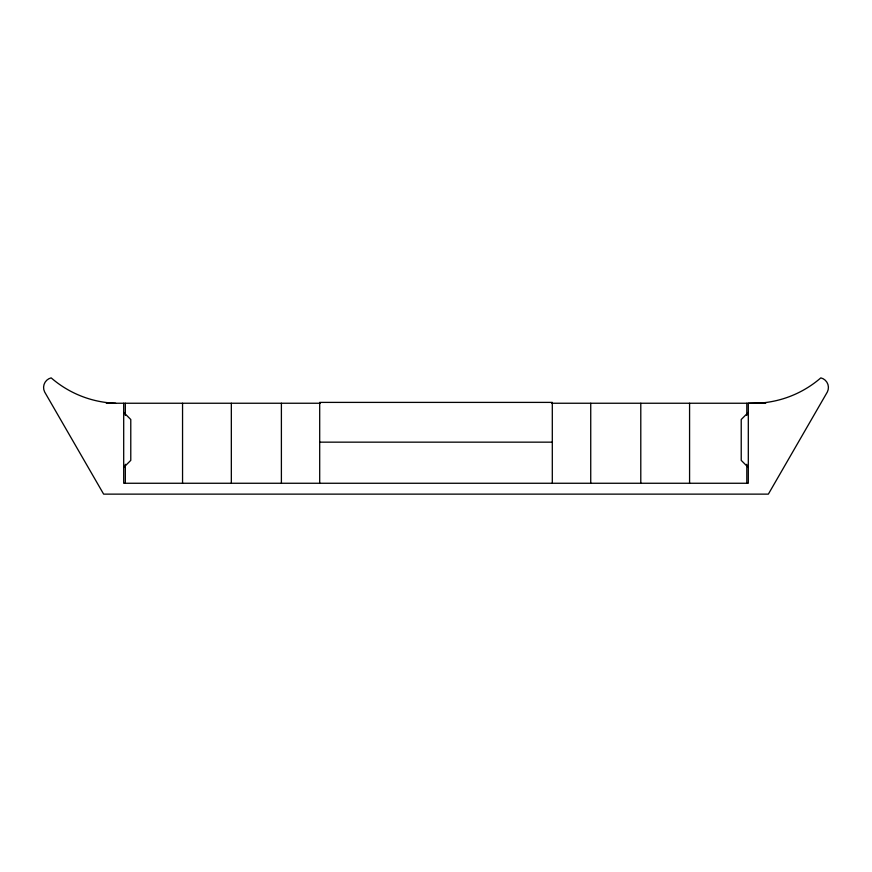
<?xml version="1.0" encoding="UTF-8"?>
<svg xmlns="http://www.w3.org/2000/svg" width="872" height="872" viewBox="0 0 872 872"><rect width="100%" height="100%" fill="white"/><g stroke="black" fill="none" stroke-linecap="round" stroke-linejoin="round"><path stroke-width="1.31" d="M123.693 467.457L130.778 460.362L130.778 419.497L123.693 412.412M748.307 412.412L741.222 419.497L741.222 460.362L748.307 467.457M106.308 403.245L320.329 403.245M551.802 403.245L765.692 403.245M319.697 442.159L552.303 442.159M115.649 403.245L109.392 402.864A103.942 103.942 0 0 1 51.165 377.87A9.897 9.897 0 0 0 44.657 391.986L103.637 494.13L768.363 494.13L827.343 391.986A9.897 9.897 0 0 0 820.835 377.87A103.942 103.942 0 0 1 762.608 402.864L748.307 403.245L748.307 483.262L123.693 483.262L123.693 403.245M746.803 403.245L746.803 415.454M746.803 464.275L746.803 483.262M689.578 403.245L689.578 483.262M640.789 403.245L640.789 483.262M590.736 403.245L590.736 483.262M552.303 483.262L552.303 402.395L319.697 402.395L319.697 483.262M281.394 403.245L281.394 483.262M231.331 403.245L231.331 483.262M182.553 403.245L182.553 483.262M125.328 403.245L125.328 415.454M125.328 464.275L125.328 483.262"/></g></svg>
